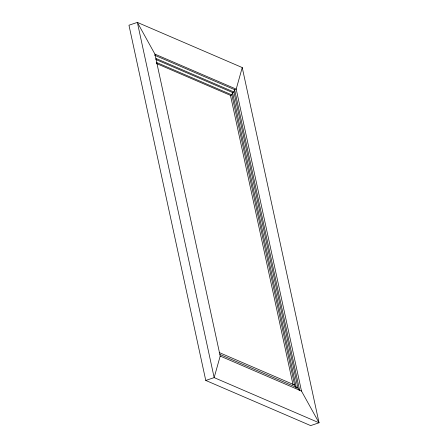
<?xml version="1.0" encoding="UTF-8"?>
<svg xmlns="http://www.w3.org/2000/svg" width="448" height="448" viewBox="0 0 448 448"><rect width="100%" height="100%" fill="white"/><g stroke="black" fill="none" stroke-linecap="round" stroke-linejoin="round"><path stroke-width="0.67" d="M242.239 67.558L236.202 89.118L301.482 391.054L319.043 422.778L310.643 425.6L205.761 380.442L128.957 25.222L137.357 22.4L242.239 67.558L319.043 422.778L214.155 377.619L205.761 380.442M220.198 356.059L214.155 377.619L137.357 22.4L154.918 54.124L220.198 356.059L301.482 391.054M156.358 63.47L230.479 95.379L231.879 94.909L232.551 92.512L233.951 92.042L234.623 89.65L236.202 89.118L154.918 54.124M154.616 55.205L234.623 89.65L299.611 390.219M155.926 58.453L233.951 92.042L297.954 388.063L299.253 390.41M155.809 59.472L232.551 92.512L296.408 387.85M156.481 62.446L231.879 94.909L294.605 385.006L296.229 387.946M219.201 352.542L294.605 385.006M219.929 354.469L297.954 388.063M230.479 95.379L293.054 384.793"/></g></svg>
